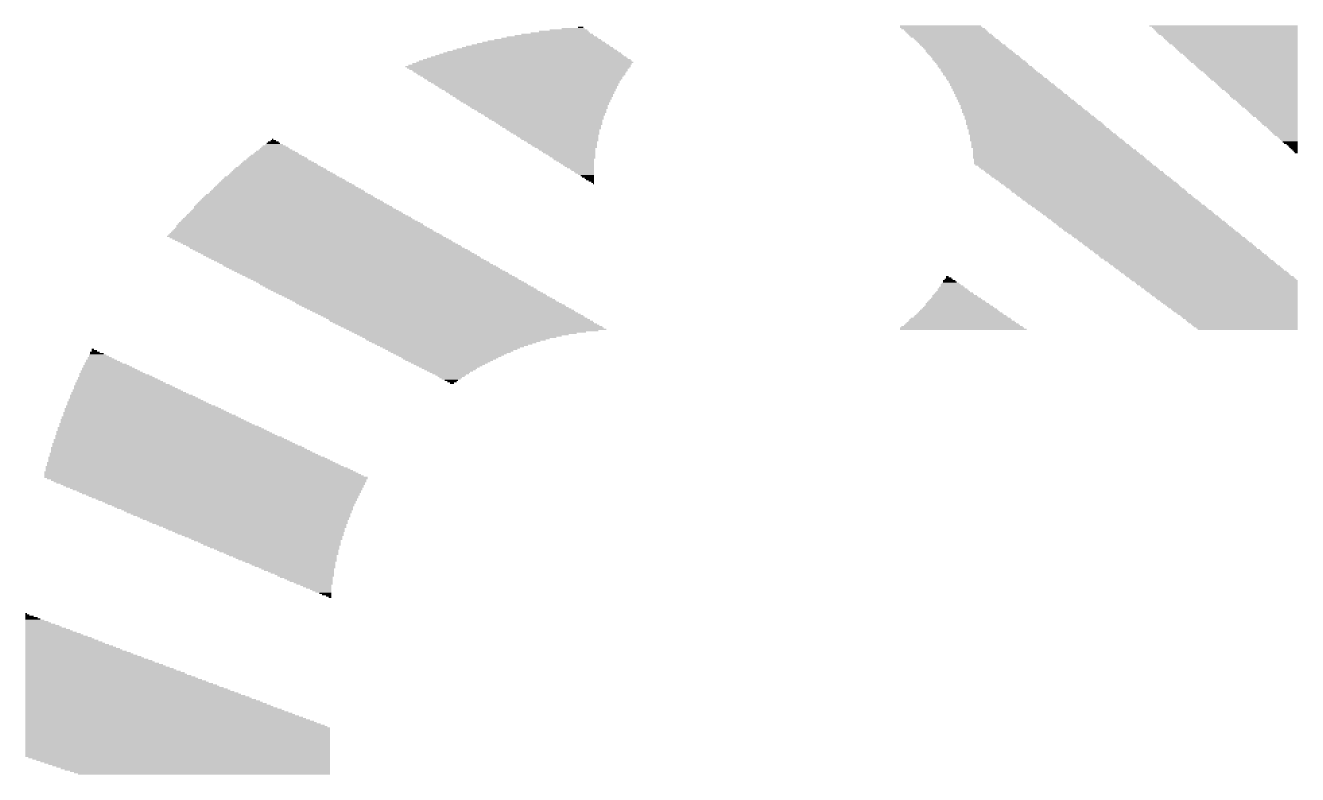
# Model space of a CAD drawing. Extents: x -50 to 50, y -28 to 28.
# Drawn here: x -50.03 to -30.05, y 16.01 to 27.78 of the extents above; entities that cross this region are included whole.
import ezdxf

# ---------------------------------------------------------------- set-up
doc = ezdxf.new("R2010")
doc.units = 0
doc.layers.add('200', color=132, linetype='CONTINUOUS')

# ---------------------------------------------------------------- blocks, each defined once
blk = doc.blocks.new('RECT')
blk.add_solid([(-0.5, -0.5), (0.5, -0.5), (-0.5, 0.5), (0.5, 0.5)])

msp = doc.modelspace()

# ---------------------------------------------------------------- block references
at = {"layer": '200'}
for p, xscale, yscale in [((-35.654, 27.7707), 1.27, 0.0211), ((-31.2103, 27.7707), 2.3292, 0.0211), ((-41.7932, 27.5802), 1.524, 0.0211), ((-41.7614, 27.6013), 1.4199, 0.0211), ((-41.7195, 27.6225), 1.2497, 0.0213), ((-41.6763, 27.6437), 1.1227, 0.0211), ((-41.6243, 27.6648), 0.9322, 0.0211), ((-41.5709, 27.686), 0.7849, 0.0213), ((-41.4973, 27.7072), 0.5918, 0.0211), ((-41.4223, 27.7283), 0.3607, 0.0211), ((-41.3068, 27.7495), 0.0838, 0.0213), ((-35.6438, 27.7495), 1.2903, 0.0213), ((-35.6121, 27.7283), 1.3132, 0.0211), ((-35.5816, 27.7072), 1.2929, 0.0211), ((-35.56, 27.686), 1.2903, 0.0213), ((-35.5384, 27.6648), 1.2929, 0.0211), ((-35.5067, 27.6437), 1.3106, 0.0211), ((-35.4851, 27.6225), 1.3132, 0.0213), ((-35.4648, 27.6013), 1.3132, 0.0211), ((-35.433, 27.5802), 1.2903, 0.0211), ((-31.1887, 27.7495), 2.286, 0.0213), ((-31.1785, 27.7283), 2.2657, 0.0211), ((-31.1671, 27.7072), 2.2428, 0.0211), ((-31.1569, 27.686), 2.2225, 0.0213), ((-31.1468, 27.6648), 2.2022, 0.0211), ((-31.1353, 27.6437), 2.1793, 0.0211), ((-31.115, 27.6225), 2.1387, 0.0213), ((-31.1036, 27.6013), 2.1158, 0.0211), ((-31.0934, 27.5802), 2.0955, 0.0211), ((-42.0573, 27.3685), 2.6873, 0.0213), ((-42.0256, 27.3897), 2.5832, 0.0211), ((-42.0154, 27.4108), 2.4765, 0.0211), ((-41.9837, 27.432), 2.3724, 0.0213), ((-41.9735, 27.4532), 2.2657, 0.0211), ((-41.9405, 27.4743), 2.159, 0.0211), ((-41.9202, 27.4955), 2.032, 0.0213), ((-41.8884, 27.5167), 1.9279, 0.0211), ((-41.8668, 27.5378), 1.7983, 0.0211), ((-41.8249, 27.559), 1.6739, 0.0213), ((-35.4013, 27.559), 1.3132, 0.0213), ((-35.3797, 27.5378), 1.3106, 0.0211), ((-35.3581, 27.5167), 1.3132, 0.0211), ((-35.3377, 27.4955), 1.3132, 0.0213), ((-35.306, 27.4743), 1.336, 0.0211), ((-35.2844, 27.4532), 1.3335, 0.0211), ((-35.2641, 27.432), 1.3335, 0.0213), ((-35.2412, 27.4108), 1.3335, 0.0211), ((-35.2108, 27.3897), 1.3538, 0.0211), ((-35.2006, 27.3685), 1.3741, 0.0213), ((-31.0833, 27.559), 2.0752, 0.0213), ((-31.0718, 27.5378), 2.0523, 0.0211), ((-31.0617, 27.5167), 2.032, 0.0211), ((-31.0515, 27.4955), 2.0117, 0.0213), ((-31.0299, 27.4743), 1.9685, 0.0211), ((-31.0198, 27.4532), 1.9482, 0.0211), ((-31.0083, 27.432), 1.9253, 0.0213), ((-30.9982, 27.4108), 1.905, 0.0211), ((-30.988, 27.3897), 1.8847, 0.0211), ((-30.9766, 27.3685), 1.8618, 0.0213), ((-42.2275, 27.178), 3.4493, 0.0213), ((-42.1843, 27.1992), 3.4087, 0.0211), ((-42.1754, 27.2203), 3.3452, 0.0211), ((-42.1538, 27.2415), 3.2614, 0.0213), ((-42.1437, 27.2627), 3.1547, 0.0211), ((-42.1208, 27.2838), 3.0683, 0.0211), ((-42.1107, 27.305), 2.9616, 0.0213), ((-42.0891, 27.3262), 2.8778, 0.0211), ((-42.0675, 27.3473), 2.794, 0.0211), ((-35.179, 27.3473), 1.3767, 0.0211), ((-35.1587, 27.3262), 1.3767, 0.0211), ((-35.1257, 27.305), 1.397, 0.0213), ((-35.1053, 27.2838), 1.397, 0.0211), ((-35.0838, 27.2627), 1.3945, 0.0211), ((-35.0723, 27.2415), 1.4173, 0.0213), ((-35.0406, 27.2203), 1.4402, 0.0211), ((-35.0203, 27.1992), 1.4402, 0.0211), ((-34.9987, 27.178), 1.4376, 0.0213), ((-30.9664, 27.3473), 1.8415, 0.0211), ((-30.9448, 27.3262), 1.7983, 0.0211), ((-30.9347, 27.305), 1.778, 0.0213), ((-30.9245, 27.2838), 1.7577, 0.0211), ((-30.9131, 27.2627), 1.7348, 0.0211), ((-30.9029, 27.2415), 1.7145, 0.0213), ((-30.8928, 27.2203), 1.6942, 0.0211), ((-30.8813, 27.1992), 1.6713, 0.0211), ((-30.861, 27.178), 1.6307, 0.0213), ((-42.291, 27.1357), 3.5357, 0.0211), ((-42.2897, 27.1145), 3.4925, 0.0213), ((-42.2694, 27.1568), 3.4925, 0.0211), ((-42.2808, 27.0933), 3.429, 0.0211), ((-42.2593, 27.0722), 3.3858, 0.0211), ((-42.2593, 27.051), 3.3452, 0.0213), ((-42.2478, 27.0298), 3.2817, 0.0211), ((-42.2377, 27.0087), 3.2614, 0.0211), ((-42.2275, 26.9875), 3.1953, 0.0213), ((-42.2173, 26.9663), 3.1344, 0.0211), ((-34.9783, 27.1568), 1.4376, 0.0211), ((-34.9567, 27.1357), 1.4808, 0.0211), ((-34.9352, 27.1145), 1.4834, 0.0213), ((-34.9136, 27.0933), 1.4808, 0.0211), ((-34.9034, 27.0722), 1.5011, 0.0211), ((-34.8818, 27.051), 1.5037, 0.0213), ((-34.8513, 27.0298), 1.524, 0.0211), ((-34.8399, 27.0087), 1.5469, 0.0211), ((-34.8183, 26.9875), 1.5443, 0.0213), ((-34.798, 26.9663), 1.5443, 0.0211), ((-30.8496, 27.1568), 1.6078, 0.0211), ((-30.8394, 27.1357), 1.5875, 0.0211), ((-30.8293, 27.1145), 1.5672, 0.0213), ((-30.8178, 27.0933), 1.5443, 0.0211), ((-30.8077, 27.0722), 1.524, 0.0211), ((-30.7861, 27.051), 1.4808, 0.0213), ((-30.7759, 27.0298), 1.4605, 0.0211), ((-30.7658, 27.0087), 1.4402, 0.0211), ((-30.7543, 26.9875), 1.4173, 0.0213), ((-30.7442, 26.9663), 1.397, 0.0211), ((-42.2059, 26.9452), 3.1115, 0.0211), ((-42.1958, 26.924), 3.0505, 0.0213), ((-42.1958, 26.9028), 3.0048, 0.0211), ((-42.1742, 26.8817), 2.9616, 0.0211), ((-42.164, 26.8605), 2.9007, 0.0213), ((-42.1526, 26.8393), 2.8778, 0.0211), ((-42.1424, 26.8182), 2.8169, 0.0211), ((-42.131, 26.797), 2.794, 0.0213), ((-42.1221, 26.7758), 2.7305, 0.0211), ((-34.7764, 26.9452), 1.5875, 0.0211), ((-34.7561, 26.924), 1.5875, 0.0213), ((-34.7231, 26.8817), 1.6078, 0.0211), ((-34.7332, 26.9028), 1.5875, 0.0211), ((-34.6913, 26.8605), 1.6307, 0.0213), ((-34.6812, 26.8393), 1.651, 0.0211), ((-34.6494, 26.797), 1.6739, 0.0213), ((-34.6608, 26.8182), 1.651, 0.0211), ((-34.6177, 26.7758), 1.6916, 0.0211), ((-30.734, 26.9452), 1.3767, 0.0211), ((-30.7226, 26.924), 1.3538, 0.0213), ((-30.7023, 26.9028), 1.3132, 0.0211), ((-30.6908, 26.8817), 1.2903, 0.0211), ((-30.6807, 26.8605), 1.27, 0.0213), ((-30.6705, 26.8393), 1.2497, 0.0211), ((-30.6591, 26.8182), 1.2268, 0.0211), ((-30.6489, 26.797), 1.2065, 0.0213), ((-30.6388, 26.7758), 1.1862, 0.0211), ((-42.1005, 26.7547), 2.6873, 0.0211), ((-42.1005, 26.7335), 2.6467, 0.0213), ((-42.0789, 26.7123), 2.6035, 0.0211), ((-42.0789, 26.6912), 2.5629, 0.0211), ((-42.0573, 26.67), 2.5197, 0.0213), ((-42.0472, 26.6488), 2.4536, 0.0211), ((-42.037, 26.6277), 2.4333, 0.0211), ((-42.0256, 26.6065), 2.3698, 0.0213), ((-42.0154, 26.5853), 2.3495, 0.0211), ((-34.6062, 26.7547), 1.7145, 0.0211), ((-34.5859, 26.7335), 1.7145, 0.0213), ((-34.5757, 26.7123), 1.7348, 0.0211), ((-34.544, 26.6912), 1.7577, 0.0211), ((-34.5338, 26.67), 1.778, 0.0213), ((-34.511, 26.6488), 1.778, 0.0211), ((-34.5008, 26.6277), 1.7983, 0.0211), ((-34.4691, 26.6065), 1.8212, 0.0213), ((-34.4589, 26.5853), 1.8415, 0.0211), ((-30.6172, 26.7547), 1.143, 0.0211), ((-30.607, 26.7335), 1.1227, 0.0213), ((-30.5956, 26.7123), 1.0998, 0.0211), ((-30.5854, 26.6912), 1.0795, 0.0211), ((-30.5753, 26.67), 1.0592, 0.0213), ((-30.5651, 26.6488), 1.0389, 0.0211), ((-30.5537, 26.6277), 1.016, 0.0211), ((-30.5321, 26.6065), 0.9728, 0.0213), ((-30.5219, 26.5853), 0.9525, 0.0211), ((-42.004, 26.5642), 2.286, 0.0211), ((-41.9837, 26.543), 2.2454, 0.0213), ((-41.9837, 26.5218), 2.1996, 0.0211), ((-41.9633, 26.5007), 2.159, 0.0211), ((-41.9519, 26.4795), 2.1361, 0.0213), ((-41.9417, 26.4583), 2.0752, 0.0211), ((-41.9202, 26.4372), 2.032, 0.0211), ((-41.91, 26.416), 2.0117, 0.0213), ((-41.8986, 26.3948), 1.9482, 0.0211), ((-41.877, 26.3737), 1.905, 0.0211), ((-34.4272, 26.543), 1.8644, 0.0213), ((-34.4386, 26.5642), 1.8415, 0.0211), ((-34.384, 26.5007), 1.905, 0.0211), ((-34.3954, 26.5218), 1.8821, 0.0211), ((-34.3738, 26.4795), 1.9253, 0.0213), ((-34.3319, 26.4372), 1.9685, 0.0211), ((-34.3218, 26.416), 1.9888, 0.0213), ((-34.3535, 26.4583), 1.9253, 0.0211), ((-34.3002, 26.3948), 1.9914, 0.0211), ((-34.29, 26.3737), 2.0117, 0.0211), ((-30.5118, 26.5642), 0.9322, 0.0211), ((-30.5003, 26.543), 0.9093, 0.0213), ((-30.4902, 26.5218), 0.889, 0.0211), ((-30.48, 26.5007), 0.8687, 0.0211), ((-30.4584, 26.4795), 0.8255, 0.0213), ((-30.4483, 26.4583), 0.8052, 0.0211), ((-30.4368, 26.4372), 0.7823, 0.0211), ((-30.4267, 26.416), 0.762, 0.0213), ((-30.4165, 26.3948), 0.7417, 0.0211), ((-30.4051, 26.3737), 0.7188, 0.0211), ((-41.8783, 26.3525), 1.8618, 0.0213), ((-41.8567, 26.3313), 1.8186, 0.0211), ((-41.8465, 26.3102), 1.7983, 0.0211), ((-41.8351, 26.289), 1.7348, 0.0213), ((-41.8148, 26.2678), 1.6942, 0.0211), ((-41.8033, 26.2467), 1.6713, 0.0211), ((-41.783, 26.2255), 1.6307, 0.0213), ((-41.7817, 26.2043), 1.5875, 0.0211), ((-41.7614, 26.1832), 1.5469, 0.0211), ((-34.257, 26.3525), 2.032, 0.0213), ((-34.2468, 26.3313), 2.0523, 0.0211), ((-34.2367, 26.3102), 2.0726, 0.0211), ((-34.2151, 26.289), 2.0752, 0.0213), ((-34.1833, 26.2467), 2.1387, 0.0211), ((-34.1732, 26.2255), 2.159, 0.0213), ((-34.1947, 26.2678), 2.1158, 0.0211), ((-34.1528, 26.2043), 2.159, 0.0211), ((-34.1414, 26.1832), 2.1819, 0.0211), ((-30.3949, 26.3525), 0.6985, 0.0213), ((-30.3733, 26.3313), 0.6553, 0.0211), ((-30.3632, 26.3102), 0.635, 0.0211), ((-30.353, 26.289), 0.6147, 0.0213), ((-30.3416, 26.2678), 0.5918, 0.0211), ((-30.3314, 26.2467), 0.5715, 0.0211), ((-30.3213, 26.2255), 0.5512, 0.0213), ((-30.3098, 26.2043), 0.5283, 0.0211), ((-30.2895, 26.1832), 0.4877, 0.0211), ((-46.1328, 25.9715), 0.0838, 0.0213), ((-46.1429, 25.9927), 0.0229, 0.0211), ((-41.7398, 26.162), 1.5037, 0.0213), ((-41.7411, 26.1408), 1.4605, 0.0211), ((-41.7195, 26.1197), 1.4173, 0.0211), ((-41.7093, 26.0985), 1.397, 0.0213), ((-41.6878, 26.0773), 1.3538, 0.0211), ((-41.6763, 26.0562), 1.2903, 0.0211), ((-41.6662, 26.035), 1.27, 0.0213), ((-41.6446, 26.0138), 1.2268, 0.0211), ((-41.6344, 25.9927), 1.2065, 0.0211), ((-41.6141, 25.9715), 1.1659, 0.0213), ((-34.1211, 26.162), 2.2225, 0.0213), ((-34.0881, 26.1197), 2.2428, 0.0211), ((-34.0982, 26.1408), 2.2225, 0.0211), ((-34.0779, 26.0985), 2.2631, 0.0213), ((-34.0563, 26.0773), 2.3063, 0.0211), ((-34.0246, 26.035), 2.3292, 0.0213), ((-34.0144, 26.0138), 2.3495, 0.0211), ((-33.9941, 25.9927), 2.3901, 0.0211), ((-33.9827, 25.9715), 2.413, 0.0213), ((-34.036, 26.0562), 2.3063, 0.0211), ((-30.2781, 26.162), 0.4648, 0.0213), ((-30.2679, 26.1408), 0.4445, 0.0211), ((-30.2578, 26.1197), 0.4242, 0.0211), ((-30.2463, 26.0985), 0.4013, 0.0213), ((-30.2362, 26.0773), 0.381, 0.0211), ((-30.226, 26.0562), 0.3607, 0.0211), ((-30.2044, 26.035), 0.3175, 0.0213), ((-30.1943, 26.0138), 0.2972, 0.0211), ((-30.1828, 25.9927), 0.2743, 0.0211), ((-30.1727, 25.9715), 0.254, 0.0213), ((-46.0896, 25.781), 0.6782, 0.0213), ((-46.101, 25.8022), 0.6147, 0.0211), ((-46.101, 25.8233), 0.5283, 0.0211), ((-46.1112, 25.8445), 0.4674, 0.0213), ((-46.1112, 25.8657), 0.4216, 0.0211), ((-46.1213, 25.8868), 0.3607, 0.0211), ((-46.1213, 25.908), 0.2743, 0.0213), ((-46.1328, 25.9292), 0.2108, 0.0211), ((-46.1328, 25.9503), 0.1702, 0.0211), ((-41.6027, 25.9503), 1.1024, 0.0211), ((-41.5925, 25.9292), 1.082, 0.0211), ((-41.5709, 25.908), 1.0389, 0.0213), ((-41.5595, 25.8868), 1.016, 0.0211), ((-41.5392, 25.8657), 0.9754, 0.0211), ((-41.529, 25.8445), 0.9093, 0.0213), ((-41.5188, 25.8233), 0.889, 0.0211), ((-41.4973, 25.8022), 0.8458, 0.0211), ((-41.4871, 25.781), 0.8255, 0.0213), ((-33.9623, 25.9503), 2.413, 0.0211), ((-33.9509, 25.9292), 2.4359, 0.0211), ((-33.9306, 25.908), 2.4765, 0.0213), ((-33.9204, 25.8868), 2.4968, 0.0211), ((-33.909, 25.8657), 2.5197, 0.0211), ((-33.8557, 25.8022), 2.5806, 0.0211), ((-33.8874, 25.8445), 2.5171, 0.0213), ((-33.8658, 25.8233), 2.5603, 0.0211), ((-33.8442, 25.781), 2.6035, 0.0213), ((-30.1625, 25.9503), 0.2337, 0.0211), ((-30.1511, 25.9292), 0.2108, 0.0211), ((-30.1308, 25.908), 0.1702, 0.0213), ((-30.1193, 25.8868), 0.1473, 0.0211), ((-30.1092, 25.8657), 0.127, 0.0211), ((-30.099, 25.8445), 0.1067, 0.0213), ((-30.0876, 25.8233), 0.0838, 0.0211), ((-30.0774, 25.8022), 0.0635, 0.0211), ((-30.0673, 25.781), 0.0432, 0.0213), ((-46.0375, 25.5693), 1.2903, 0.0211), ((-46.0477, 25.5905), 1.2294, 0.0213), ((-46.0477, 25.6117), 1.1836, 0.0211), ((-46.0578, 25.6328), 1.1227, 0.0211), ((-46.0693, 25.654), 1.0592, 0.0213), ((-46.0693, 25.6752), 0.9728, 0.0211), ((-46.0693, 25.6963), 0.9322, 0.0211), ((-46.0794, 25.7175), 0.8661, 0.0213), ((-46.0896, 25.7387), 0.8052, 0.0211), ((-46.0896, 25.7598), 0.7188, 0.0211), ((-41.4655, 25.7598), 0.7823, 0.0211), ((-41.4439, 25.7387), 0.7391, 0.0211), ((-41.4338, 25.7175), 0.7188, 0.0213), ((-41.4122, 25.6963), 0.6756, 0.0211), ((-41.4122, 25.6752), 0.635, 0.0211), ((-41.3906, 25.654), 0.5918, 0.0213), ((-41.3702, 25.6328), 0.5512, 0.0211), ((-41.3588, 25.6117), 0.5283, 0.0211), ((-41.3385, 25.5905), 0.4877, 0.0213), ((-41.3271, 25.5693), 0.4648, 0.0211), ((-33.8341, 25.7598), 2.6238, 0.0211), ((-33.8125, 25.7387), 2.667, 0.0211), ((-33.7922, 25.6963), 2.7076, 0.0211), ((-33.8023, 25.7175), 2.6873, 0.0213), ((-33.7706, 25.6752), 2.7102, 0.0211), ((-33.7503, 25.654), 2.7508, 0.0213), ((-33.7388, 25.6328), 2.7737, 0.0211), ((-33.7287, 25.6117), 2.794, 0.0211), ((-33.7083, 25.5905), 2.794, 0.0213), ((-33.6652, 25.5693), 2.794, 0.0211), ((-45.9842, 25.3788), 1.8644, 0.0211), ((-45.9956, 25.4), 1.8009, 0.0213), ((-45.9956, 25.4212), 1.7145, 0.0211), ((-45.9943, 25.4423), 1.6713, 0.0211), ((-46.0057, 25.4635), 1.6078, 0.0213), ((-46.0159, 25.4847), 1.5469, 0.0211), ((-46.0261, 25.5058), 1.4808, 0.0211), ((-46.0261, 25.527), 1.4402, 0.0213), ((-46.0375, 25.5482), 1.3767, 0.0211), ((-41.3068, 25.5482), 0.4242, 0.0211), ((-41.2852, 25.527), 0.381, 0.0213), ((-41.275, 25.5058), 0.3607, 0.0211), ((-41.2534, 25.4847), 0.3175, 0.0211), ((-41.2433, 25.4635), 0.2972, 0.0213), ((-41.2217, 25.4423), 0.254, 0.0211), ((-41.2001, 25.4212), 0.2108, 0.0211), ((-41.1899, 25.4), 0.1905, 0.0213), ((-41.1683, 25.3788), 0.1473, 0.0211), ((-33.6448, 25.5482), 2.794, 0.0211), ((-33.622, 25.527), 2.794, 0.0213), ((-33.5915, 25.5058), 2.7737, 0.0211), ((-33.5585, 25.4847), 2.794, 0.0211), ((-33.5382, 25.4635), 2.794, 0.0213), ((-33.5064, 25.4423), 2.7711, 0.0211), ((-33.4848, 25.4212), 2.7737, 0.0211), ((-33.4543, 25.4), 2.794, 0.0213), ((-33.4213, 25.3788), 2.7737, 0.0211), ((-45.9105, 25.1672), 2.4333, 0.0211), ((-45.9105, 25.1883), 2.3927, 0.0211), ((-45.9207, 25.2095), 2.3266, 0.0213), ((-45.9308, 25.2307), 2.2657, 0.0211), ((-45.9423, 25.2518), 2.2022, 0.0211), ((-45.941, 25.273), 2.159, 0.0213), ((-45.9524, 25.2942), 2.0955, 0.0211), ((-45.9638, 25.3153), 2.032, 0.0211), ((-45.9727, 25.3365), 1.9685, 0.0213), ((-45.974, 25.3577), 1.9253, 0.0211), ((-41.1582, 25.3577), 0.127, 0.0211), ((-41.1366, 25.3365), 0.0838, 0.0213), ((-41.1163, 25.3153), 0.0432, 0.0211), ((-41.1048, 25.2942), 0.0203, 0.0211), ((-33.401, 25.3577), 2.7737, 0.0211), ((-33.3693, 25.3365), 2.7508, 0.0213), ((-33.3375, 25.3153), 2.7737, 0.0211), ((-33.3159, 25.2942), 2.7711, 0.0211), ((-33.2842, 25.273), 2.7534, 0.0213), ((-33.2626, 25.2518), 2.7508, 0.0211), ((-33.2422, 25.2307), 2.7508, 0.0211), ((-33.1991, 25.2095), 2.7508, 0.0213), ((-33.1788, 25.1883), 2.7508, 0.0211), ((-33.1572, 25.1672), 2.7534, 0.0211), ((-45.8457, 24.9767), 2.9845, 0.0211), ((-45.8572, 24.9978), 2.921, 0.0211), ((-45.8572, 25.019), 2.8804, 0.0213), ((-45.8673, 25.0402), 2.8143, 0.0211), ((-45.8788, 25.0613), 2.7508, 0.0211), ((-45.8889, 25.0825), 2.6899, 0.0213), ((-45.8889, 25.1037), 2.6441, 0.0211), ((-45.8991, 25.1248), 2.5832, 0.0211), ((-45.8991, 25.146), 2.4968, 0.0213), ((-33.1254, 25.146), 2.7305, 0.0213), ((-33.0937, 25.1248), 2.7534, 0.0211), ((-33.0721, 25.1037), 2.7508, 0.0211), ((-33.0416, 25.0825), 2.7305, 0.0213), ((-33.02, 25.0613), 2.733, 0.0211), ((-32.9883, 25.0402), 2.7508, 0.0211), ((-32.9552, 25.019), 2.7305, 0.0213), ((-32.9349, 24.9978), 2.7305, 0.0211), ((-32.9146, 24.9767), 2.7305, 0.0211), ((-45.7619, 24.7862), 3.4925, 0.0211), ((-45.7733, 24.8073), 3.429, 0.0211), ((-45.7822, 24.8285), 3.3655, 0.0213), ((-45.7835, 24.8497), 3.3223, 0.0211), ((-45.7937, 24.8708), 3.2614, 0.0211), ((-45.8038, 24.892), 3.1953, 0.0213), ((-45.8254, 24.9343), 3.1115, 0.0211), ((-45.8152, 24.9132), 3.1318, 0.0211), ((-45.8368, 24.9555), 3.048, 0.0213), ((-32.8714, 24.9555), 2.7305, 0.0213), ((-32.8511, 24.9343), 2.7305, 0.0211), ((-32.8181, 24.9132), 2.7102, 0.0211), ((-32.7978, 24.892), 2.7102, 0.0213), ((-32.7647, 24.8708), 2.7305, 0.0211), ((-32.7343, 24.8497), 2.7102, 0.0211), ((-32.7127, 24.8285), 2.7076, 0.0213), ((-32.6911, 24.8073), 2.7102, 0.0211), ((-32.6492, 24.7862), 2.7076, 0.0211), ((-45.6667, 24.5745), 4.064, 0.0213), ((-45.6781, 24.5957), 4.0005, 0.0211), ((-45.7086, 24.638), 3.8938, 0.0213), ((-45.6883, 24.6168), 3.9345, 0.0211), ((-45.7098, 24.6592), 3.8506, 0.0211), ((-45.72, 24.6803), 3.7897, 0.0211), ((-45.7302, 24.7015), 3.7236, 0.0213), ((-45.7416, 24.7227), 3.6601, 0.0211), ((-45.7518, 24.7438), 3.5992, 0.0211), ((-45.7505, 24.765), 3.556, 0.0213), ((-32.6276, 24.765), 2.7102, 0.0213), ((-32.6073, 24.7438), 2.7102, 0.0211), ((-32.5755, 24.7227), 2.6873, 0.0211), ((-32.5438, 24.7015), 2.7102, 0.0213), ((-32.5222, 24.6803), 2.7076, 0.0211), ((-32.4904, 24.6592), 2.6899, 0.0211), ((-32.4688, 24.638), 2.6873, 0.0213), ((-32.4383, 24.6168), 2.7076, 0.0211), ((-32.4053, 24.5957), 2.6873, 0.0211), ((-32.385, 24.5745), 2.6873, 0.0213), ((-45.6349, 24.4687), 4.3409, 0.0211), ((-45.6349, 24.4898), 4.2951, 0.0211), ((-45.6451, 24.511), 4.2342, 0.0213), ((-45.593, 24.4475), 4.3383, 0.0213), ((-45.6565, 24.5322), 4.1707, 0.0211), ((-45.6667, 24.5533), 4.1046, 0.0211), ((-45.5498, 24.4263), 4.3383, 0.0211), ((-45.5079, 24.4052), 4.3409, 0.0211), ((-45.4762, 24.384), 4.318, 0.0213), ((-32.3634, 24.5533), 2.6899, 0.0211), ((-32.3215, 24.5322), 2.6873, 0.0211), ((-32.2999, 24.511), 2.6899, 0.0213), ((-32.2682, 24.4898), 2.667, 0.0211), ((-32.2478, 24.4687), 2.667, 0.0211), ((-32.2148, 24.4475), 2.6873, 0.0213), ((-32.1843, 24.4263), 2.667, 0.0211), ((-32.1615, 24.4052), 2.667, 0.0211), ((-32.1412, 24.384), 2.667, 0.0213), ((-45.433, 24.3628), 4.318, 0.0211), ((-45.3923, 24.3417), 4.318, 0.0211), ((-45.3492, 24.3205), 4.318, 0.0213), ((-45.3174, 24.2993), 4.2951, 0.0211), ((-45.2857, 24.2782), 4.318, 0.0211), ((-45.2425, 24.257), 4.318, 0.0213), ((-45.2018, 24.2358), 4.318, 0.0211), ((-45.1688, 24.2147), 4.2977, 0.0211), ((-45.1269, 24.1935), 4.2951, 0.0213), ((-45.085, 24.1723), 4.2977, 0.0211), ((-32.098, 24.3628), 2.667, 0.0211), ((-32.0777, 24.3417), 2.667, 0.0211), ((-32.0573, 24.3205), 2.667, 0.0213), ((-32.0243, 24.2993), 2.6467, 0.0211), ((-32.004, 24.2782), 2.6467, 0.0211), ((-31.971, 24.257), 2.667, 0.0213), ((-31.9405, 24.2358), 2.6467, 0.0211), ((-31.9189, 24.2147), 2.6441, 0.0211), ((-31.8973, 24.1935), 2.6467, 0.0213), ((-31.8554, 24.1723), 2.6441, 0.0211), ((-45.0418, 24.1512), 4.2977, 0.0211), ((-45.0101, 24.13), 4.2748, 0.0213), ((-44.9682, 24.1088), 4.2774, 0.0211), ((-44.9263, 24.0877), 4.2748, 0.0211), ((-44.8831, 24.0665), 4.2748, 0.0213), ((-44.8526, 24.0453), 4.2545, 0.0211), ((-44.8094, 24.0242), 4.2545, 0.0211), ((-44.7777, 24.003), 4.2774, 0.0213), ((-44.7358, 23.9818), 4.2748, 0.0211), ((-31.8338, 24.1512), 2.6467, 0.0211), ((-31.8135, 24.13), 2.6467, 0.0213), ((-31.7818, 24.1088), 2.6238, 0.0211), ((-31.75, 24.0877), 2.6467, 0.0211), ((-31.7183, 24.0665), 2.6238, 0.0213), ((-31.6967, 24.0453), 2.6264, 0.0211), ((-31.6751, 24.0242), 2.6238, 0.0211), ((-31.6332, 24.003), 2.6264, 0.0213), ((-31.6116, 23.9818), 2.6238, 0.0211), ((-44.7027, 23.9607), 4.2545, 0.0211), ((-44.6621, 23.9395), 4.2545, 0.0213), ((-44.6189, 23.9183), 4.2545, 0.0211), ((-44.5757, 23.8972), 4.2545, 0.0211), ((-44.5453, 23.876), 4.2342, 0.0213), ((-44.5021, 23.8548), 4.2342, 0.0211), ((-44.4602, 23.8337), 4.2316, 0.0211), ((-44.4183, 23.8125), 4.2342, 0.0213), ((-44.3865, 23.7913), 4.2113, 0.0211), ((-44.3433, 23.7702), 4.2113, 0.0211), ((-35.5181, 23.7702), 0.1905, 0.0211), ((-35.527, 23.7913), 0.127, 0.0211), ((-35.5486, 23.8337), 0.0432, 0.0211), ((-35.5282, 23.8125), 0.0838, 0.0213), ((-31.5913, 23.9607), 2.6238, 0.0211), ((-31.5582, 23.9395), 2.6035, 0.0213), ((-31.5278, 23.9183), 2.6238, 0.0211), ((-31.5062, 23.8972), 2.6264, 0.0211), ((-31.4744, 23.876), 2.6035, 0.0213), ((-31.4541, 23.8548), 2.6035, 0.0211), ((-31.4211, 23.8337), 2.6238, 0.0211), ((-31.3906, 23.8125), 2.6035, 0.0213), ((-31.369, 23.7913), 2.606, 0.0211), ((-31.3474, 23.7702), 2.6035, 0.0211), ((-44.3027, 23.749), 4.2113, 0.0213), ((-44.2595, 23.7278), 4.2113, 0.0211), ((-44.2392, 23.7067), 4.2113, 0.0211), ((-44.196, 23.6855), 4.2113, 0.0213), ((-44.1528, 23.6643), 4.2113, 0.0211), ((-44.1109, 23.6432), 4.2139, 0.0211), ((-44.0792, 23.622), 4.191, 0.0213), ((-44.036, 23.6008), 4.191, 0.0211), ((-43.9953, 23.5797), 4.191, 0.0211), ((-35.4432, 23.5797), 0.5944, 0.0211), ((-35.4533, 23.6008), 0.5283, 0.0211), ((-35.4648, 23.6432), 0.4648, 0.0211), ((-35.4533, 23.622), 0.4877, 0.0213), ((-35.4749, 23.6643), 0.4039, 0.0211), ((-35.4952, 23.7067), 0.3175, 0.0211), ((-35.4749, 23.6855), 0.3581, 0.0213), ((-35.4965, 23.7278), 0.2743, 0.0211), ((-35.5067, 23.749), 0.2134, 0.0213), ((-31.3258, 23.749), 2.5603, 0.0213), ((-31.3157, 23.7278), 2.54, 0.0211), ((-31.3055, 23.7067), 2.5197, 0.0211), ((-31.2839, 23.6855), 2.4765, 0.0213), ((-31.2738, 23.6643), 2.4562, 0.0211), ((-31.2522, 23.6432), 2.413, 0.0211), ((-31.242, 23.622), 2.3927, 0.0213), ((-31.2306, 23.6008), 2.3698, 0.0211), ((-31.2103, 23.5797), 2.3292, 0.0211), ((-43.9522, 23.5585), 4.191, 0.0213), ((-43.9204, 23.5373), 4.1681, 0.0211), ((-43.8785, 23.5162), 4.1707, 0.0211), ((-43.8353, 23.495), 4.1707, 0.0213), ((-43.7934, 23.4738), 4.1681, 0.0211), ((-43.7617, 23.4527), 4.1504, 0.0211), ((-43.7198, 23.4315), 4.1478, 0.0213), ((-43.688, 23.4103), 4.1707, 0.0211), ((-43.6448, 23.3892), 4.1707, 0.0211), ((-35.3898, 23.4103), 0.9957, 0.0211), ((-35.3797, 23.3892), 1.016, 0.0211), ((-35.4013, 23.4315), 0.9322, 0.0213), ((-35.4013, 23.4527), 0.8915, 0.0211), ((-35.4114, 23.4738), 0.8255, 0.0211), ((-35.4114, 23.495), 0.7849, 0.0213), ((-35.4216, 23.5162), 0.7188, 0.0211), ((-35.4317, 23.5373), 0.6985, 0.0211), ((-35.4432, 23.5585), 0.635, 0.0213), ((-31.1988, 23.5585), 2.3063, 0.0213), ((-31.1887, 23.5373), 2.286, 0.0211), ((-31.1671, 23.5162), 2.2428, 0.0211), ((-31.1569, 23.495), 2.2225, 0.0213), ((-31.1468, 23.4738), 2.2022, 0.0211), ((-31.1252, 23.4527), 2.159, 0.0211), ((-31.115, 23.4315), 2.1387, 0.0213), ((-31.1036, 23.4103), 2.1158, 0.0211), ((-31.0833, 23.3892), 2.0752, 0.0211), ((-43.6131, 23.368), 4.1478, 0.0213), ((-43.5712, 23.3468), 4.1504, 0.0211), ((-43.5293, 23.3257), 4.1478, 0.0211), ((-43.4861, 23.3045), 4.1478, 0.0213), ((-43.4556, 23.2833), 4.1275, 0.0211), ((-43.4124, 23.2622), 4.1275, 0.0211), ((-43.3692, 23.241), 4.1275, 0.0213), ((-43.3286, 23.2198), 4.1275, 0.0211), ((-43.2956, 23.1987), 4.1072, 0.0211), ((-43.2537, 23.1775), 4.1046, 0.0213), ((-35.3377, 23.1775), 1.5672, 0.0213), ((-35.3377, 23.1987), 1.4808, 0.0211), ((-35.3377, 23.2198), 1.4402, 0.0211), ((-35.3479, 23.241), 1.3741, 0.0213), ((-35.3479, 23.2622), 1.3335, 0.0211), ((-35.3593, 23.2833), 1.27, 0.0211), ((-35.3593, 23.3045), 1.2294, 0.0213), ((-35.3581, 23.3257), 1.1862, 0.0211), ((-35.3695, 23.3468), 1.1227, 0.0211), ((-35.3682, 23.368), 1.0795, 0.0213), ((-31.0718, 23.368), 2.0523, 0.0213), ((-31.0617, 23.3468), 2.032, 0.0211), ((-31.0401, 23.3257), 1.9888, 0.0211), ((-31.0299, 23.3045), 1.9685, 0.0213), ((-31.0198, 23.2833), 1.9482, 0.0211), ((-30.9982, 23.2622), 1.905, 0.0211), ((-30.988, 23.241), 1.8847, 0.0213), ((-30.9664, 23.2198), 1.8415, 0.0211), ((-30.9563, 23.1987), 1.8212, 0.0211), ((-30.9448, 23.1775), 1.7983, 0.0213), ((-43.2118, 23.1563), 4.1072, 0.0211), ((-43.1787, 23.1352), 4.1275, 0.0211), ((-43.1483, 23.114), 4.1072, 0.0213), ((-43.1051, 23.0928), 4.1072, 0.0211), ((-43.0632, 23.0717), 4.1046, 0.0211), ((-43.0213, 23.0505), 4.1072, 0.0213), ((-42.9895, 23.0293), 4.0843, 0.0211), ((-42.9463, 23.0082), 4.0843, 0.0211), ((-42.9895, 22.987), 3.9167, 0.0213), ((-35.3162, 23.0293), 1.9456, 0.0211), ((-35.2946, 23.0082), 1.9888, 0.0211), ((-35.3162, 23.0505), 1.905, 0.0213), ((-35.3174, 23.0717), 1.8212, 0.0211), ((-35.3162, 23.0928), 1.778, 0.0211), ((-35.3276, 23.114), 1.7145, 0.0213), ((-35.3263, 23.1352), 1.6713, 0.0211), ((-35.3377, 23.1563), 1.6078, 0.0211), ((-30.9245, 23.1563), 1.7577, 0.0211), ((-30.9131, 23.1352), 1.7348, 0.0211), ((-30.9029, 23.114), 1.7145, 0.0213), ((-30.8813, 23.0928), 1.6713, 0.0211), ((-30.8712, 23.0717), 1.651, 0.0211), ((-30.861, 23.0505), 1.6307, 0.0213), ((-30.8394, 23.0293), 1.5875, 0.0211), ((-30.8293, 23.0082), 1.5672, 0.0211), ((-43.0632, 22.9658), 3.683, 0.0211), ((-43.1152, 22.9447), 3.4925, 0.0211), ((-43.1584, 22.9235), 3.3249, 0.0213), ((-43.1902, 22.9023), 3.175, 0.0211), ((-43.2105, 22.8812), 3.048, 0.0211), ((-43.2435, 22.86), 2.9007, 0.0213), ((-43.2638, 22.8388), 2.8143, 0.0211), ((-43.2854, 22.8177), 2.6899, 0.0211), ((-43.2956, 22.7965), 2.5832, 0.0213), ((-43.3057, 22.7753), 2.4765, 0.0211), ((-48.895, 22.606), 0.2743, 0.0213), ((-48.8734, 22.5848), 0.3175, 0.0211), ((-48.9382, 22.6483), 0.1473, 0.0211), ((-48.9052, 22.6272), 0.2134, 0.0211), ((-48.9687, 22.6907), 0.0406, 0.0211), ((-48.9471, 22.6695), 0.0838, 0.0213), ((-43.3184, 22.7542), 2.3698, 0.0211), ((-43.3286, 22.733), 2.2631, 0.0213), ((-43.3375, 22.7118), 2.159, 0.0211), ((-43.3388, 22.6907), 2.0752, 0.0211), ((-43.3489, 22.6695), 1.9685, 0.0213), ((-43.3489, 22.6483), 1.8821, 0.0211), ((-43.3603, 22.6272), 1.778, 0.0211), ((-43.3591, 22.606), 1.6942, 0.0213), ((-43.3591, 22.5848), 1.6078, 0.0211), ((-48.7261, 22.3943), 0.8255, 0.0211), ((-48.7045, 22.3732), 0.8687, 0.0211), ((-48.7566, 22.4367), 0.7188, 0.0211), ((-48.735, 22.4155), 0.762, 0.0213), ((-48.7998, 22.479), 0.5918, 0.0213), ((-48.768, 22.4578), 0.6553, 0.0211), ((-48.8315, 22.5213), 0.4877, 0.0211), ((-48.8099, 22.5002), 0.5309, 0.0211), ((-48.862, 22.5637), 0.381, 0.0211), ((-48.8417, 22.5425), 0.4216, 0.0213), ((-43.3603, 22.5637), 1.524, 0.0211), ((-43.3692, 22.5425), 1.4605, 0.0213), ((-43.3705, 22.5213), 1.3767, 0.0211), ((-43.3705, 22.5002), 1.2903, 0.0211), ((-43.3692, 22.479), 1.2065, 0.0213), ((-43.3705, 22.4578), 1.1227, 0.0211), ((-43.3705, 22.4367), 1.0363, 0.0211), ((-43.3705, 22.4155), 0.955, 0.0213), ((-43.3705, 22.3943), 0.8687, 0.0211), ((-43.3591, 22.3732), 0.8052, 0.0211), ((-48.5661, 22.2038), 1.3132, 0.0211), ((-48.5458, 22.1827), 1.3538, 0.0211), ((-48.5991, 22.2462), 1.2065, 0.0211), ((-48.5775, 22.225), 1.2497, 0.0213), ((-48.6296, 22.2885), 1.0998, 0.0213), ((-48.608, 22.2673), 1.143, 0.0211), ((-48.6613, 22.3097), 1.0363, 0.0211), ((-48.6931, 22.352), 0.9322, 0.0213), ((-48.6728, 22.3308), 0.9728, 0.0211), ((-43.3603, 22.352), 0.7214, 0.0213), ((-43.3603, 22.3308), 0.635, 0.0211), ((-43.3489, 22.3097), 0.5715, 0.0211), ((-43.3489, 22.2885), 0.4851, 0.0213), ((-43.3388, 22.2673), 0.4242, 0.0211), ((-43.3489, 22.2462), 0.3581, 0.0211), ((-43.3388, 22.225), 0.2972, 0.0213), ((-43.3388, 22.2038), 0.2108, 0.0211), ((-43.3273, 22.1827), 0.1473, 0.0211), ((-48.3654, 21.971), 1.9279, 0.0213), ((-48.4073, 22.0133), 1.7983, 0.0211), ((-48.3857, 21.9922), 1.8415, 0.0211), ((-48.4391, 22.0557), 1.6942, 0.0211), ((-48.4188, 22.0345), 1.7348, 0.0213), ((-48.4924, 22.1192), 1.5469, 0.0211), ((-48.4721, 22.098), 1.5875, 0.0213), ((-48.4505, 22.0768), 1.6307, 0.0211), ((-48.5343, 22.1615), 1.4173, 0.0213), ((-48.5026, 22.1403), 1.4808, 0.0211), ((-43.3286, 22.1615), 0.0635, 0.0213), ((-48.2181, 21.8017), 2.3495, 0.0211), ((-48.1965, 21.7805), 2.3927, 0.0213), ((-48.2803, 21.8652), 2.1793, 0.0211), ((-48.2587, 21.844), 2.2225, 0.0213), ((-48.2384, 21.8228), 2.2631, 0.0211), ((-48.3121, 21.9075), 2.0752, 0.0213), ((-48.2918, 21.8863), 2.1158, 0.0211), ((-48.3451, 21.9498), 1.9685, 0.0211), ((-48.3235, 21.9287), 2.0117, 0.0211), ((-48.0378, 21.59), 2.8778, 0.0213), ((-48.0695, 21.6323), 2.7737, 0.0211), ((-48.0479, 21.6112), 2.8169, 0.0211), ((-48.1317, 21.6958), 2.6035, 0.0211), ((-48.1114, 21.6747), 2.6441, 0.0211), ((-48.0797, 21.6535), 2.7076, 0.0213), ((-48.1851, 21.7593), 2.4562, 0.0211), ((-48.1648, 21.7382), 2.4968, 0.0211), ((-48.1432, 21.717), 2.54, 0.0213), ((-47.8676, 21.3995), 3.3452, 0.0213), ((-47.8473, 21.3783), 3.3858, 0.0211), ((-47.9209, 21.463), 3.1979, 0.0213), ((-47.9006, 21.4418), 3.2385, 0.0211), ((-47.879, 21.4207), 3.2817, 0.0211), ((-47.9311, 21.4842), 3.1318, 0.0211), ((-47.9844, 21.5265), 3.0251, 0.0213), ((-47.9628, 21.5053), 3.0683, 0.0211), ((-48.0162, 21.5688), 2.921, 0.0211), ((-47.9946, 21.5477), 2.9642, 0.0211), ((-47.6987, 21.209), 3.81, 0.0213), ((-47.6771, 21.1878), 3.8532, 0.0211), ((-47.752, 21.2725), 3.6627, 0.0213), ((-47.7304, 21.2513), 3.7059, 0.0211), ((-47.7101, 21.2302), 3.7465, 0.0211), ((-47.8155, 21.336), 3.49, 0.0213), ((-47.7825, 21.3148), 3.556, 0.0211), ((-47.7622, 21.2937), 3.5966, 0.0211), ((-47.8257, 21.3572), 3.429, 0.0211), ((-47.498, 20.9973), 4.3383, 0.0211), ((-47.4764, 20.9762), 4.3815, 0.0211), ((-47.5615, 21.0608), 4.1707, 0.0211), ((-47.5399, 21.0397), 4.2139, 0.0211), ((-47.5196, 21.0185), 4.2545, 0.0213), ((-47.6352, 21.1455), 3.9776, 0.0213), ((-47.6136, 21.1243), 4.0208, 0.0211), ((-47.592, 21.1032), 4.064, 0.0211), ((-47.5717, 21.082), 4.1046, 0.0213), ((-47.6453, 21.1667), 3.9167, 0.0211), ((-47.371, 20.8492), 4.6787, 0.0211), ((-47.3177, 20.8068), 4.7854, 0.0211), ((-47.3392, 20.828), 4.7422, 0.0213), ((-47.2973, 20.7857), 4.826, 0.0211), ((-47.4231, 20.9127), 4.5288, 0.0211), ((-47.4015, 20.8915), 4.572, 0.0213), ((-47.3812, 20.8703), 4.6126, 0.0211), ((-47.4548, 20.955), 4.4247, 0.0213), ((-47.4345, 20.9338), 4.4653, 0.0211), ((-47.1907, 20.6798), 5.08, 0.0211), ((-47.2859, 20.7645), 4.8895, 0.0213), ((-47.2643, 20.7433), 4.9327, 0.0211), ((-47.244, 20.7222), 4.9733, 0.0211), ((-47.2224, 20.701), 5.0165, 0.0213), ((-47.1691, 20.6587), 5.0368, 0.0211), ((-47.1475, 20.6375), 4.953, 0.0213), ((-47.1272, 20.6163), 4.9124, 0.0211), ((-47.117, 20.5952), 4.8463, 0.0211), ((-47.0853, 20.574), 4.7828, 0.0213), ((-47.0738, 20.5528), 4.7193, 0.0211), ((-47.0535, 20.5317), 4.6787, 0.0211), ((-47.0319, 20.5105), 4.5949, 0.0213), ((-47.0103, 20.4893), 4.5517, 0.0211), ((-46.99, 20.4682), 4.4653, 0.0211), ((-46.9684, 20.447), 4.4221, 0.0213), ((-46.9582, 20.4258), 4.3612, 0.0211), ((-46.9265, 20.4047), 4.2977, 0.0211), ((-46.9151, 20.3835), 4.2342, 0.0213), ((-46.8935, 20.3623), 4.191, 0.0211), ((-46.8732, 20.3412), 4.1046, 0.0211), ((-46.8528, 20.32), 4.064, 0.0213), ((-46.8313, 20.2988), 3.9802, 0.0211), ((-46.8097, 20.2777), 3.937, 0.0211), ((-46.7982, 20.2565), 3.8735, 0.0213), ((-46.7665, 20.2353), 3.81, 0.0211), ((-46.7576, 20.2142), 3.7465, 0.0211), ((-46.736, 20.193), 3.7033, 0.0213), ((-46.7043, 20.1718), 3.6398, 0.0211), ((-46.6928, 20.1507), 3.5763, 0.0211), ((-46.6725, 20.1295), 3.5357, 0.0213), ((-46.6509, 20.1083), 3.4519, 0.0211), ((-46.6293, 20.0872), 3.4087, 0.0211), ((-46.5976, 20.066), 3.3452, 0.0213), ((-46.5874, 20.0448), 3.2791, 0.0211), ((-46.5671, 20.0237), 3.2385, 0.0211), ((-46.5455, 20.0025), 3.1547, 0.0213), ((-46.5239, 19.9813), 3.1115, 0.0211), ((-46.5023, 19.9602), 3.0683, 0.0211), ((-46.4807, 19.939), 2.9845, 0.0213), ((-46.4604, 19.9178), 2.9439, 0.0211), ((-46.4287, 19.8967), 2.8804, 0.0211), ((-46.4185, 19.8755), 2.8143, 0.0213), ((-46.3969, 19.8543), 2.7711, 0.0211), ((-46.3652, 19.8332), 2.7076, 0.0211), ((-46.355, 19.812), 2.6467, 0.0213), ((-46.3334, 19.7908), 2.6035, 0.0211), ((-46.3017, 19.7697), 2.54, 0.0211), ((-46.2902, 19.7485), 2.4765, 0.0213), ((-46.2585, 19.7273), 2.413, 0.0211), ((-46.2382, 19.7062), 2.3724, 0.0211), ((-46.228, 19.685), 2.3063, 0.0213), ((-46.1962, 19.6638), 2.2428, 0.0211), ((-46.1747, 19.6427), 2.1996, 0.0211), ((-46.1543, 19.6215), 2.159, 0.0213), ((-46.1328, 19.6003), 2.0752, 0.0211), ((-46.1112, 19.5792), 2.032, 0.0211), ((-46.0794, 19.558), 1.9685, 0.0213), ((-46.068, 19.5368), 1.905, 0.0211), ((-46.0477, 19.5157), 1.8644, 0.0211), ((-46.0159, 19.4945), 1.8009, 0.0213), ((-45.9943, 19.4733), 1.7577, 0.0211), ((-45.9842, 19.4522), 1.6916, 0.0211), ((-45.9524, 19.431), 1.6281, 0.0213), ((-45.9321, 19.4098), 1.5875, 0.0211), ((-45.9105, 19.3887), 1.5443, 0.0211), ((-45.8788, 19.3675), 1.4808, 0.0213), ((-45.8673, 19.3463), 1.4173, 0.0211), ((-45.8356, 19.3252), 1.3538, 0.0211), ((-45.8152, 19.304), 1.3132, 0.0213), ((-45.7937, 19.2828), 1.27, 0.0211), ((-45.7619, 19.2617), 1.2065, 0.0211), ((-45.7505, 19.2405), 1.143, 0.0213), ((-45.7302, 19.2193), 1.1024, 0.0211), ((-45.6984, 19.1982), 1.0389, 0.0211), ((-45.6768, 19.177), 0.9957, 0.0213), ((-45.6451, 19.1558), 0.9322, 0.0211), ((-45.6247, 19.1347), 0.8915, 0.0211), ((-45.6146, 19.1135), 0.8255, 0.0213), ((-45.5828, 19.0923), 0.762, 0.0211), ((-45.5613, 19.0712), 0.7188, 0.0211), ((-45.5397, 19.05), 0.6756, 0.0213), ((-45.5079, 19.0288), 0.6121, 0.0211), ((-45.4876, 19.0077), 0.5715, 0.0211), ((-45.466, 18.9865), 0.4877, 0.0213), ((-45.4444, 18.9653), 0.4445, 0.0211), ((-45.4228, 18.9442), 0.4013, 0.0211), ((-45.3911, 18.923), 0.3378, 0.0213), ((-45.3708, 18.9018), 0.2972, 0.0211), ((-45.3492, 18.8807), 0.254, 0.0211), ((-45.3174, 18.8595), 0.1905, 0.0213), ((-45.2958, 18.8383), 0.1473, 0.0211), ((-45.2641, 18.8172), 0.0838, 0.0211), ((-45.2438, 18.796), 0.0432, 0.0213), ((-50.0164, 18.542), 0.0229, 0.0213), ((-49.9961, 18.5208), 0.0635, 0.0211), ((-49.9326, 18.4785), 0.1905, 0.0213), ((-49.911, 18.4573), 0.2337, 0.0211), ((-49.9643, 18.4997), 0.127, 0.0211), ((-49.8792, 18.4362), 0.2972, 0.0211), ((-49.8475, 18.415), 0.3607, 0.0213), ((-49.8259, 18.3938), 0.4039, 0.0211), ((-49.7942, 18.3727), 0.4674, 0.0211), ((-49.7624, 18.3515), 0.5309, 0.0213), ((-49.7421, 18.3303), 0.5715, 0.0211), ((-49.6786, 18.288), 0.6985, 0.0213), ((-49.6253, 18.2457), 0.8052, 0.0211), ((-49.5935, 18.2245), 0.8687, 0.0213), ((-49.5719, 18.2033), 0.9119, 0.0211), ((-49.5402, 18.1822), 0.9754, 0.0211), ((-49.7103, 18.3092), 0.635, 0.0211), ((-49.657, 18.2668), 0.7417, 0.0211), ((-49.5084, 18.161), 1.0389, 0.0213), ((-49.4881, 18.1398), 1.0795, 0.0211), ((-49.4246, 18.0975), 1.2065, 0.0213), ((-49.403, 18.0763), 1.2497, 0.0211), ((-49.3713, 18.0552), 1.3132, 0.0211), ((-49.3395, 18.034), 1.3767, 0.0213), ((-49.3179, 18.0128), 1.4199, 0.0211), ((-49.2862, 17.9917), 1.4834, 0.0211), ((-49.4563, 18.1187), 1.143, 0.0211), ((-49.2341, 17.9493), 1.5875, 0.0211), ((-49.1808, 17.907), 1.6942, 0.0213), ((-49.149, 17.8858), 1.7577, 0.0211), ((-49.1173, 17.8647), 1.8212, 0.0211), ((-49.0957, 17.8435), 1.8644, 0.0213), ((-49.0322, 17.8012), 1.9914, 0.0211), ((-49.2658, 17.9705), 1.524, 0.0213), ((-49.2023, 17.9282), 1.651, 0.0211), ((-49.0639, 17.8223), 1.9279, 0.0211), ((-49.0118, 17.78), 2.032, 0.0213), ((-48.9801, 17.7588), 2.0955, 0.0211), ((-48.9268, 17.7165), 2.2022, 0.0213), ((-48.895, 17.6953), 2.2657, 0.0211), ((-48.8633, 17.6742), 2.3292, 0.0211), ((-48.8417, 17.653), 2.3724, 0.0213), ((-48.8099, 17.6318), 2.4359, 0.0211), ((-48.7782, 17.6107), 2.4994, 0.0211), ((-48.9483, 17.7377), 2.159, 0.0211), ((-48.7578, 17.5895), 2.54, 0.0213), ((-48.7261, 17.5683), 2.6035, 0.0211), ((-48.6728, 17.526), 2.7102, 0.0213), ((-48.641, 17.5048), 2.7737, 0.0211), ((-48.6093, 17.4837), 2.8372, 0.0211), ((-48.5877, 17.4625), 2.8804, 0.0213), ((-48.5559, 17.4413), 2.9439, 0.0211), ((-48.5242, 17.4202), 3.0074, 0.0211), ((-48.4721, 17.3778), 3.1115, 0.0211), ((-48.6943, 17.5472), 2.667, 0.0211), ((-48.5038, 17.399), 3.048, 0.0213), ((-48.4188, 17.3355), 3.2182, 0.0213), ((-48.387, 17.3143), 3.2817, 0.0211), ((-48.3553, 17.2932), 3.3452, 0.0211), ((-48.3337, 17.272), 3.3884, 0.0213), ((-48.3019, 17.2508), 3.4519, 0.0211), ((-48.2702, 17.2297), 3.5154, 0.0211), ((-48.2181, 17.1873), 3.6195, 0.0211), ((-48.4403, 17.3567), 3.175, 0.0211), ((-48.2498, 17.2085), 3.556, 0.0213), ((-48.1648, 17.145), 3.7262, 0.0213), ((-48.133, 17.1238), 3.7897, 0.0211), ((-48.1013, 17.1027), 3.8532, 0.0211), ((-48.0797, 17.0815), 3.8964, 0.0213), ((-48.0492, 17.0603), 3.9573, 0.0211), ((-48.0162, 17.0392), 4.0234, 0.0211), ((-47.9641, 16.9968), 4.1275, 0.0211), ((-48.1863, 17.1662), 3.683, 0.0211), ((-47.9958, 17.018), 4.064, 0.0213), ((-47.9323, 16.9757), 4.191, 0.0211), ((-47.9108, 16.9545), 4.2342, 0.0213), ((-47.879, 16.9333), 4.2977, 0.0211), ((-47.8473, 16.9122), 4.3612, 0.0211), ((-47.8257, 16.891), 4.4044, 0.0213), ((-47.7939, 16.8698), 4.4679, 0.0211), ((-47.7622, 16.8487), 4.5314, 0.0211), ((-47.7101, 16.8063), 4.6355, 0.0211), ((-47.7418, 16.8275), 4.572, 0.0213), ((-47.6783, 16.7852), 4.699, 0.0211), ((-47.6568, 16.764), 4.7422, 0.0213), ((-47.6352, 16.7428), 4.7854, 0.0211), ((-47.6352, 16.7217), 4.7854, 0.0211), ((-47.6352, 16.7005), 4.7854, 0.0213), ((-47.6352, 16.6793), 4.7854, 0.0211), ((-47.6352, 16.6582), 4.7854, 0.0211), ((-47.6352, 16.637), 4.7854, 0.0213), ((-47.6352, 16.6158), 4.7854, 0.0211), ((-47.6352, 16.5947), 4.7854, 0.0211), ((-47.6352, 16.5735), 4.7854, 0.0213), ((-47.6352, 16.5523), 4.7854, 0.0211), ((-47.6352, 16.5312), 4.7854, 0.0211), ((-47.6352, 16.51), 4.7854, 0.0213), ((-47.6352, 16.4888), 4.7854, 0.0211), ((-47.6352, 16.4677), 4.7854, 0.0211), ((-47.6352, 16.4465), 4.7854, 0.0213), ((-47.6352, 16.4253), 4.7854, 0.0211), ((-47.6352, 16.4042), 4.7854, 0.0211), ((-47.6352, 16.383), 4.7854, 0.0213), ((-47.6352, 16.3618), 4.7854, 0.0211), ((-47.6352, 16.3407), 4.7854, 0.0211), ((-47.6352, 16.3195), 4.7854, 0.0213), ((-47.6352, 16.2983), 4.7854, 0.0211), ((-47.6136, 16.2772), 4.7422, 0.0211), ((-47.5818, 16.256), 4.6787, 0.0213), ((-47.5501, 16.2348), 4.6152, 0.0211), ((-47.5183, 16.2137), 4.5517, 0.0211), ((-47.4866, 16.1925), 4.4882, 0.0213), ((-47.4548, 16.1713), 4.4247, 0.0211), ((-47.4231, 16.1502), 4.3612, 0.0211), ((-47.3913, 16.129), 4.2977, 0.0213), ((-47.3596, 16.1078), 4.2342, 0.0211), ((-47.3278, 16.0867), 4.1707, 0.0211), ((-47.2859, 16.0655), 4.0869, 0.0213), ((-47.2542, 16.0443), 4.0234, 0.0211), ((-47.2224, 16.0232), 3.9599, 0.0211)]:
    msp.add_blockref('RECT', p, dxfattribs=dict(at, xscale=xscale, yscale=yscale))

doc.saveas('drawing.dxf')
